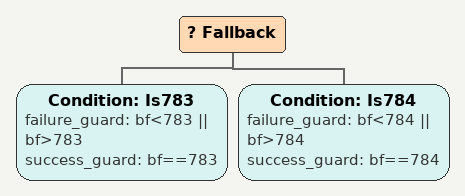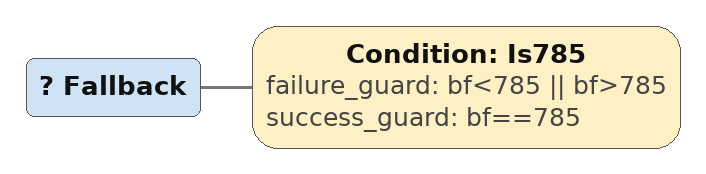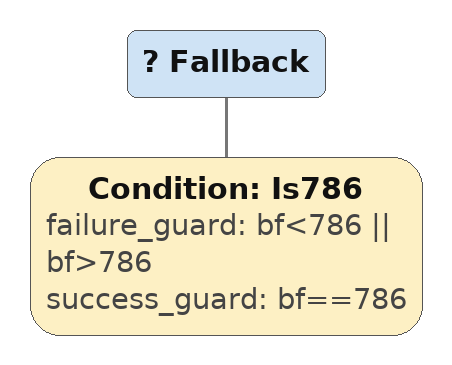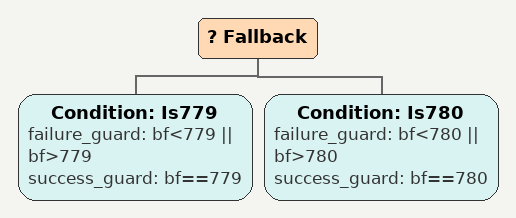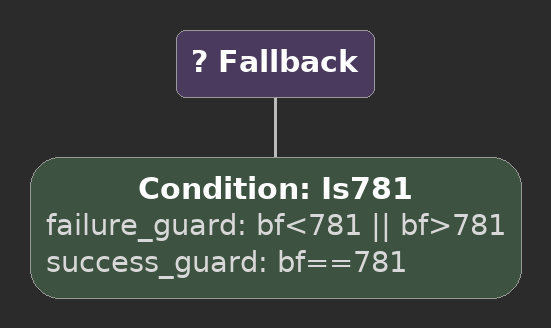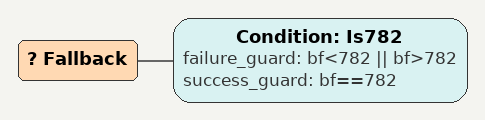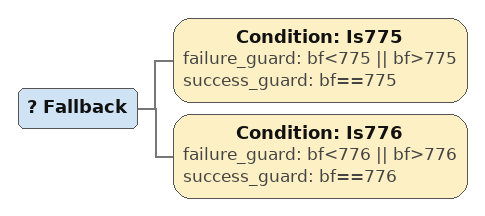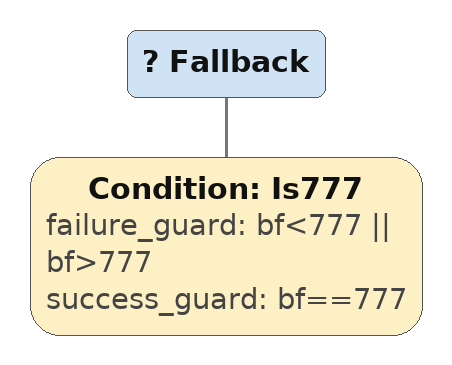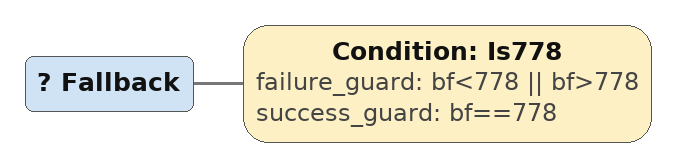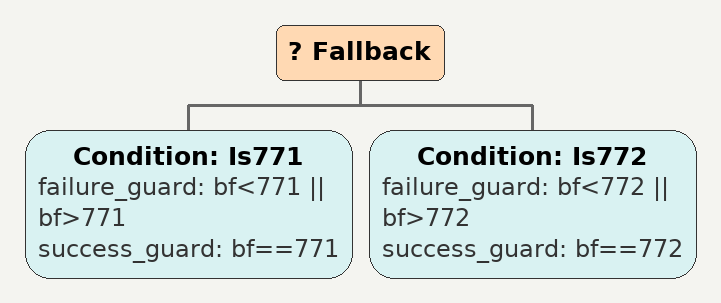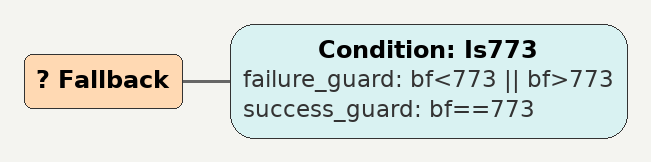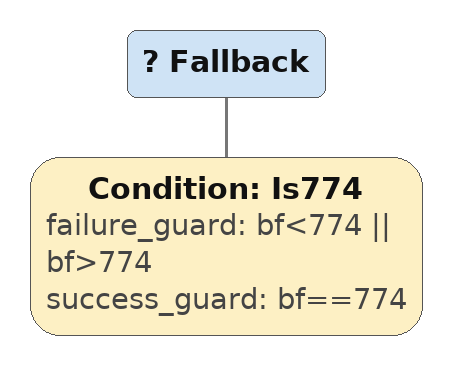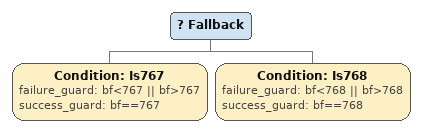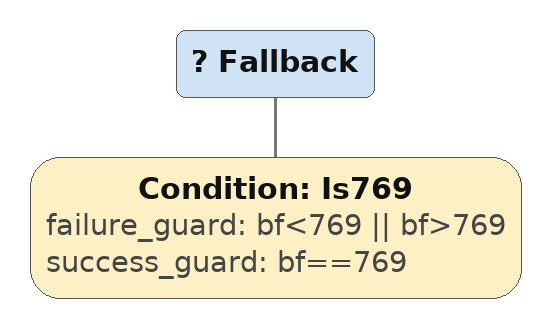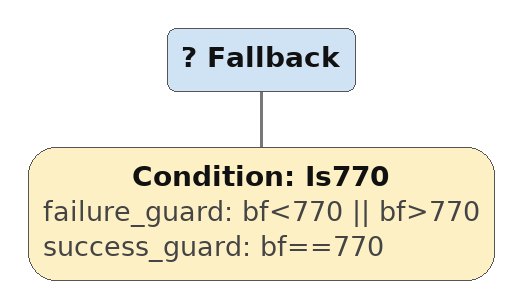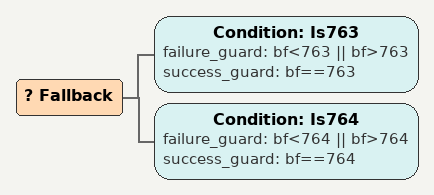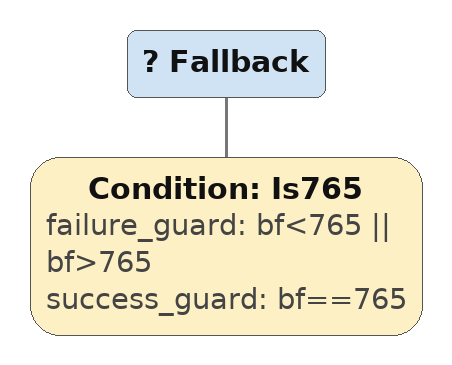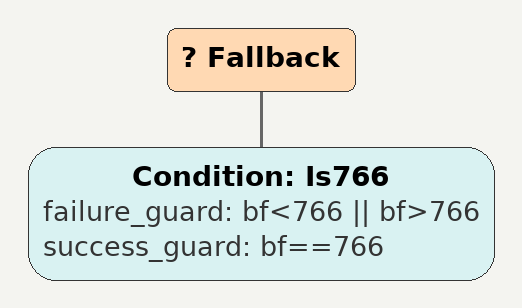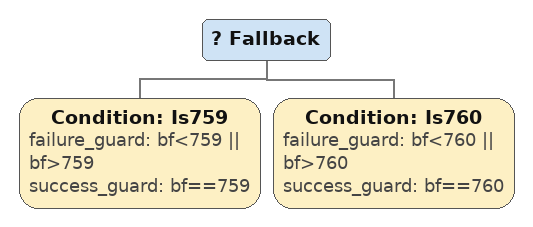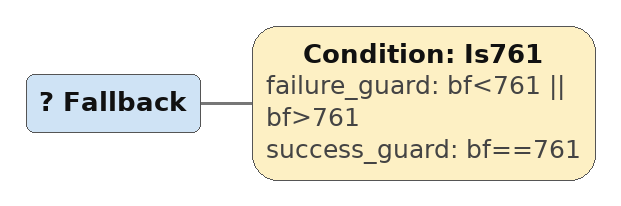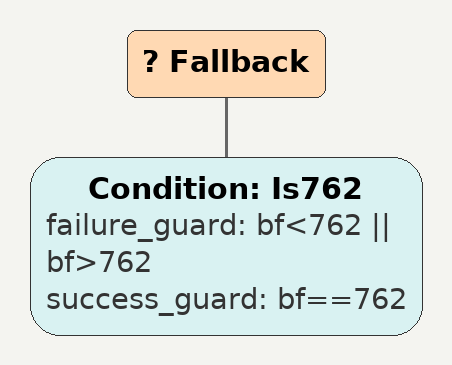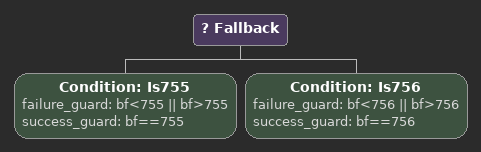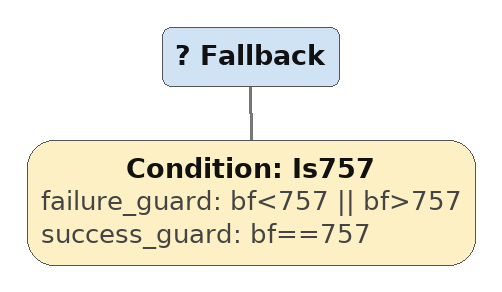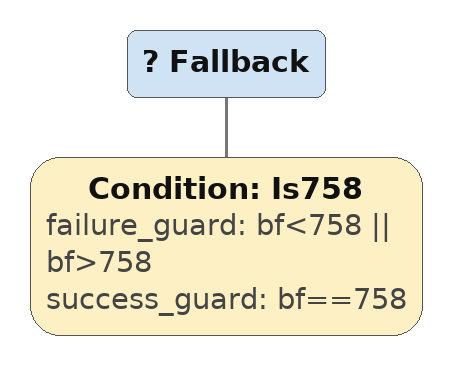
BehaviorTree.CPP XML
<Fallback>
    <Condition ID="Is783" failure_guard="bf&lt;783 || bf>783" success_guard="bf==783"/>
    <Condition ID="Is784" failure_guard="bf&lt;784 || bf>784" success_guard="bf==784"/>
        sequence782
        sequence
        children {
        } end_children
    } end_composite
</Fallback>

<Fallback>
    <Condition ID="Is785" failure_guard="bf&lt;785 || bf>785" success_guard="bf==785"/>
        sequence782
        sequence
        children {
        } end_children
    } end_composite
</Fallback>

<Fallback>
    <Condition ID="Is786" failure_guard="bf&lt;786 || bf>786" success_guard="bf==786"/>
        sequence782
        sequence
        children {
        } end_children
    } end_composite
</Fallback>

<Fallback>
    <Condition ID="Is779" failure_guard="bf&lt;779 || bf>779" success_guard="bf==779"/>
    <Condition ID="Is780" failure_guard="bf&lt;780 || bf>780" success_guard="bf==780"/>
        sequence778
        sequence
        children {
        } end_children
    } end_composite
</Fallback>

<Fallback>
    <Condition ID="Is781" failure_guard="bf&lt;781 || bf>781" success_guard="bf==781"/>
        sequence778
        sequence
        children {
        } end_children
    } end_composite
</Fallback>

<Fallback>
    <Condition ID="Is782" failure_guard="bf&lt;782 || bf>782" success_guard="bf==782"/>
        sequence778
        sequence
        children {
        } end_children
    } end_composite
</Fallback>

<Fallback>
    <Condition ID="Is775" failure_guard="bf&lt;775 || bf>775" success_guard="bf==775"/>
    <Condition ID="Is776" failure_guard="bf&lt;776 || bf>776" success_guard="bf==776"/>
        sequence774
        sequence
        children {
        } end_children
    } end_composite
</Fallback>

<Fallback>
    <Condition ID="Is777" failure_guard="bf&lt;777 || bf>777" success_guard="bf==777"/>
        sequence774
        sequence
        children {
        } end_children
    } end_composite
</Fallback>

<Fallback>
    <Condition ID="Is778" failure_guard="bf&lt;778 || bf>778" success_guard="bf==778"/>
        sequence774
        sequence
        children {
        } end_children
    } end_composite
</Fallback>

<Fallback>
    <Condition ID="Is771" failure_guard="bf&lt;771 || bf>771" success_guard="bf==771"/>
    <Condition ID="Is772" failure_guard="bf&lt;772 || bf>772" success_guard="bf==772"/>
        sequence770
        sequence
        children {
        } end_children
    } end_composite
</Fallback>

<Fallback>
    <Condition ID="Is773" failure_guard="bf&lt;773 || bf>773" success_guard="bf==773"/>
        sequence770
        sequence
        children {
        } end_children
    } end_composite
</Fallback>

<Fallback>
    <Condition ID="Is774" failure_guard="bf&lt;774 || bf>774" success_guard="bf==774"/>
        sequence770
        sequence
        children {
        } end_children
    } end_composite
</Fallback>

<Fallback>
    <Condition ID="Is767" failure_guard="bf&lt;767 || bf>767" success_guard="bf==767"/>
    <Condition ID="Is768" failure_guard="bf&lt;768 || bf>768" success_guard="bf==768"/>
        sequence766
        sequence
        children {
        } end_children
    } end_composite
</Fallback>

<Fallback>
    <Condition ID="Is769" failure_guard="bf&lt;769 || bf>769" success_guard="bf==769"/>
        sequence766
        sequence
        children {
        } end_children
    } end_composite
</Fallback>

<Fallback>
    <Condition ID="Is770" failure_guard="bf&lt;770 || bf>770" success_guard="bf==770"/>
        sequence766
        sequence
        children {
        } end_children
    } end_composite
</Fallback>

<Fallback>
    <Condition ID="Is763" failure_guard="bf&lt;763 || bf>763" success_guard="bf==763"/>
    <Condition ID="Is764" failure_guard="bf&lt;764 || bf>764" success_guard="bf==764"/>
        sequence762
        sequence
        children {
        } end_children
    } end_composite
</Fallback>

<Fallback>
    <Condition ID="Is765" failure_guard="bf&lt;765 || bf>765" success_guard="bf==765"/>
        sequence762
        sequence
        children {
        } end_children
    } end_composite
</Fallback>

<Fallback>
    <Condition ID="Is766" failure_guard="bf&lt;766 || bf>766" success_guard="bf==766"/>
        sequence762
        sequence
        children {
        } end_children
    } end_composite
</Fallback>

<Fallback>
    <Condition ID="Is759" failure_guard="bf&lt;759 || bf>759" success_guard="bf==759"/>
    <Condition ID="Is760" failure_guard="bf&lt;760 || bf>760" success_guard="bf==760"/>
        sequence758
        sequence
        children {
        } end_children
    } end_composite
</Fallback>

<Fallback>
    <Condition ID="Is761" failure_guard="bf&lt;761 || bf>761" success_guard="bf==761"/>
        sequence758
        sequence
        children {
        } end_children
    } end_composite
</Fallback>

<Fallback>
    <Condition ID="Is762" failure_guard="bf&lt;762 || bf>762" success_guard="bf==762"/>
        sequence758
        sequence
        children {
        } end_children
    } end_composite
</Fallback>

<Fallback>
    <Condition ID="Is755" failure_guard="bf&lt;755 || bf>755" success_guard="bf==755"/>
    <Condition ID="Is756" failure_guard="bf&lt;756 || bf>756" success_guard="bf==756"/>
        sequence754
        sequence
        children {
        } end_children
    } end_composite
</Fallback>

<Fallback>
    <Condition ID="Is757" failure_guard="bf&lt;757 || bf>757" success_guard="bf==757"/>
        sequence754
        sequence
        children {
        } end_children
    } end_composite
</Fallback>

<Fallback>
    <Condition ID="Is758" failure_guard="bf&lt;758 || bf>758" success_guard="bf==758"/>
        sequence754
        sequence
        children {
        } end_children
    } end_composite
</Fallback>
